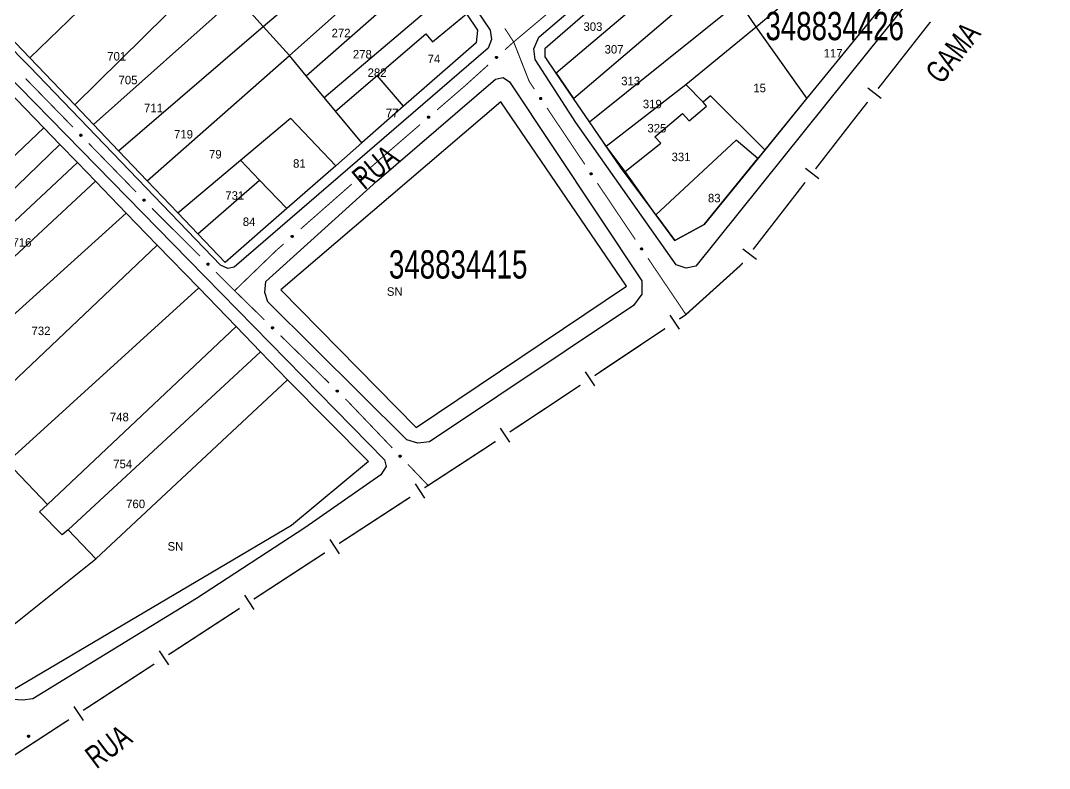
# Model space of a CAD drawing. Extents: x 199577 to 200882, y 4838726 to 4840156.
# Drawn here: x 200590.2 to 200771.9, y 4839003 to 4839135.2 of the extents above; entities that cross this region are included whole.
import ezdxf
from ezdxf.enums import TextEntityAlignment as Align

# ---------------------------------------------------------------- set-up
doc = ezdxf.new("R2010")
doc.units = 0
doc.header["$LTSCALE"] = 1.5
doc.header["$MEASUREMENT"] = 0
for name, color, linetype in [('CD_MALHA_LOTES', 7, 'CONTINUOUS'), ('CD_TXT_QUADRA', 2, 'CONTINUOUS'), ('LM-LIM-SETORES-BAIRROS', 250, 'CONTINUOUS'), ('RU-QUADRA', 210, 'CONTINUOUS'), ('SV-EIXO-RUA-PAV', 20, 'CONTINUOUS'), ('SV-RUA-PAVIM', 7, 'CONTINUOUS'), ('SV-TXT-RUA-PAV', 7, 'CONTINUOUS'), ('Th_NmrPorta', 1, 'CONTINUOUS')]:
    doc.layers.add(name, color=color, linetype=linetype)
doc.styles.add('ARIAL', font='ARIAL.SHX')

msp = doc.modelspace()

# ---------------------------------------------------------------- linework, layer by layer
at = {"layer": 'CD_MALHA_LOTES', "linetype": 'Continuous', "flags": 128}
for points in [[(200591.8, 4839128.59), (200619.12, 4839155.04)], [(200633.03, 4839134.11), (200656.99, 4839154.44)], [(200637.66, 4839128.97), (200660.43, 4839149.25)], [(200640.63, 4839125.4), (200663.12, 4839145.19)], [(200599.74, 4839120.27), (200623.97, 4839144.22)], [(200684.79, 4839125.89), (200682.84, 4839128.74), (200682.84, 4839130.3), (200699.21, 4839144.55)], [(200687.84, 4839121.42), (200713.67, 4839143.44)], [(200643.82, 4839121.55), (200666.16, 4839140.58)], [(200702.27, 4839140.73), (200684.79, 4839125.89)], [(200603.04, 4839116.82), (200628.31, 4839139.35)], [(200690.7, 4839117.24), (200717.09, 4839138.46)], [(200720.1, 4839134.07), (200717.09, 4839138.46)], [(200743.59, 4839139.33), (200729.09, 4839121.46)], [(200633.03, 4839134.11), (200629.78, 4839137.71)], [(200653.16, 4839125.46), (200661.78, 4839132.8), (200662.96, 4839131.41), (200668.95, 4839136.36)], [(200668.95, 4839136.36), (200670.88, 4839133.45), (200670.67, 4839131.25), (200657.84, 4839120.02)], [(200720.1, 4839134.07), (200724.55, 4839137.77)], [(200591.8, 4839128.59), (200586.79, 4839133.84)], [(200607.48, 4839112.16), (200633.03, 4839134.11)], [(200637.66, 4839128.97), (200633.03, 4839134.11)], [(200707.7, 4839123.85), (200720.1, 4839134.07)], [(200729.09, 4839121.46), (200720.1, 4839134.07)], [(200612.55, 4839106.84), (200637.66, 4839128.97)], [(200640.63, 4839125.4), (200637.66, 4839128.97)], [(200599.74, 4839120.27), (200591.8, 4839128.59)], [(200643.82, 4839121.55), (200640.63, 4839125.4)], [(200645.79, 4839119.18), (200653.16, 4839125.46)], [(200657.84, 4839120.02), (200653.16, 4839125.46)], [(200684.79, 4839125.89), (200687.84, 4839121.42)], [(200693.6, 4839112.99), (200707.7, 4839123.85)], [(200710.78, 4839120.77), (200707.7, 4839123.85)], [(200587.74, 4839122.99), (200594.27, 4839116.23)], [(200645.79, 4839119.18), (200643.82, 4839121.55)], [(200690.7, 4839117.24), (200687.84, 4839121.42)], [(200721.64, 4839112.32), (200712.08, 4839121.84), (200710.78, 4839120.77)], [(200729.09, 4839121.46), (200721.64, 4839112.32)], [(200603.04, 4839116.82), (200599.74, 4839120.27)], [(200674.99, 4839120.81), (200636.14, 4839087.6)], [(200657.84, 4839120.02), (200650.46, 4839113.56)], [(200697.21, 4839088.24), (200674.99, 4839120.81)], [(200696.98, 4839108.47), (200703.25, 4839113.47), (200702.19, 4839114.63), (200707.11, 4839118.76), (200708.29, 4839117.46), (200711.37, 4839120.06)], [(200711.37, 4839120.06), (200710.78, 4839120.77)], [(200629.04, 4839110.49), (200637.86, 4839117.89), (200645.83, 4839109.51)], [(200650.46, 4839113.56), (200645.79, 4839119.18)], [(200575.21, 4839098.12), (200594.27, 4839116.23)], [(200594.27, 4839116.23), (200597.12, 4839113.28)], [(200607.48, 4839112.16), (200603.04, 4839116.82)], [(200693.6, 4839112.99), (200690.7, 4839117.24)], [(200578.12, 4839094.94), (200597.12, 4839113.28)], [(200597.12, 4839113.28), (200600.21, 4839110.08)], [(200650.46, 4839113.56), (200645.83, 4839109.51)], [(200696.98, 4839108.47), (200693.6, 4839112.99)], [(200720.44, 4839110.79), (200716.58, 4839114.03), (200702.4, 4839100.82)], [(200612.55, 4839106.84), (200607.48, 4839112.16)], [(200702.4, 4839100.82), (200705.75, 4839096.31), (200710.95, 4839099.1), (200720.44, 4839110.79)], [(200721.64, 4839112.32), (200720.44, 4839110.79)], [(200580.84, 4839091.97), (200600.21, 4839110.08)], [(200600.21, 4839110.08), (200603.42, 4839106.76)], [(200617.96, 4839101.18), (200629.04, 4839110.49)], [(200632.4, 4839106.97), (200629.04, 4839110.49)], [(200645.83, 4839109.51), (200637.21, 4839101.95)], [(200621.47, 4839097.5), (200632.4, 4839106.97)], [(200637.21, 4839101.95), (200632.4, 4839106.97)], [(200702.4, 4839100.82), (200696.98, 4839108.47)], [(200603.42, 4839106.76), (200583.86, 4839088.66)], [(200603.42, 4839106.76), (200608.84, 4839101.15)], [(200617.96, 4839101.18), (200612.55, 4839106.84)], [(200637.21, 4839101.95), (200626.32, 4839092.42), (200621.47, 4839097.5)], [(200581.29, 4839076.32), (200608.84, 4839101.15)], [(200608.84, 4839101.15), (200614.31, 4839095.49)], [(200621.47, 4839097.5), (200617.96, 4839101.18)], [(200614.31, 4839095.49), (200587.36, 4839069.88)], [(200614.31, 4839095.49), (200621.64, 4839087.9)], [(200587.77, 4839057.11), (200621.64, 4839087.9)], [(200621.64, 4839087.9), (200628.24, 4839081.07)], [(200636.14, 4839087.6), (200660.07, 4839063.26), (200697.21, 4839088.24)], [(200594.93, 4839049.65), (200628.24, 4839081.07)], [(200628.24, 4839081.07), (200632.53, 4839076.63)], [(200598.54, 4839045.14), (200632.53, 4839076.63)], [(200632.53, 4839076.63), (200637.34, 4839071.65)], [(200637.34, 4839071.65), (200651.6, 4839057.25), (200638.03, 4839045.95), (200588.79, 4839016.79), (200580.45, 4839021.62)], [(200637.34, 4839071.65), (200603.46, 4839040.01)], [(200594.93, 4839049.65), (200587.77, 4839057.11)], [(200598.54, 4839045.14), (200597.5, 4839044.28), (200593.53, 4839048.33), (200594.93, 4839049.65)], [(200603.46, 4839040.01), (200598.54, 4839045.14)], [(200580.45, 4839021.62), (200603.46, 4839040.01)]]:
    msp.add_lwpolyline(points, dxfattribs=at)
at = {"layer": 'LM-LIM-SETORES-BAIRROS', "const_width": 0.25}
for points in [[(200750.915894, 4839134.943247), (200741.662849, 4839123.137267)], [(200739.81224, 4839120.776071), (200737.344762, 4839117.62781)], [(200737.08, 4839117.29), (200730.604835, 4839108.934522)], [(200737.344762, 4839117.62781), (200737.08, 4839117.29)], [(200728.767179, 4839106.563231), (200719.578898, 4839094.706778)], [(200717.741241, 4839092.335487), (200717.52, 4839092.05)], [(200717.52, 4839092.05), (200708.134146, 4839083.585632)], [(200707.64, 4839083.14), (200706.530136, 4839082.398827)], [(200708.134146, 4839083.585632), (200707.64, 4839083.14)], [(200704.035297, 4839080.73276), (200691.561102, 4839072.402427)], [(200689.066263, 4839070.73636), (200684.908198, 4839067.959582)], [(200684.22, 4839067.5), (200676.571316, 4839062.437239)], [(200684.908198, 4839067.959582), (200684.22, 4839067.5)], [(200672.3, 4839059.61), (200661.514094, 4839052.574323)], [(200672.401939, 4839059.677475), (200672.3, 4839059.61)], [(200674.06969, 4839060.78138), (200672.401939, 4839059.677475)], [(200659.001411, 4839050.935292), (200646.437993, 4839042.740139)], [(200643.92531, 4839041.101109), (200631.361892, 4839032.905956)], [(200628.849208, 4839031.266925), (200616.285791, 4839023.071772)], [(200613.773107, 4839021.432741), (200601.209689, 4839013.237588)], [(200598.697006, 4839011.598557), (200586.133588, 4839003.403404)]]:
    msp.add_lwpolyline(points, dxfattribs=at)
at = {"layer": 'LM-LIM-SETORES-BAIRROS'}
for points in [[(200739.865381, 4839123.275506), (200742.226577, 4839121.424897)], [(200728.806638, 4839109.06292), (200731.177929, 4839107.225263)], [(200717.7807, 4839094.835176), (200720.151991, 4839092.997519)], [(200704.86549, 4839083.090891), (200706.531556, 4839080.596052)], [(200689.896456, 4839073.094491), (200691.562522, 4839070.599652)], [(200674.909512, 4839063.136099), (200676.56537, 4839060.634473)], [(200659.857018, 4839053.284321), (200661.496049, 4839050.771638)], [(200644.780917, 4839043.450138), (200646.419947, 4839040.937454)], [(200629.704815, 4839033.615954), (200631.343846, 4839031.10327)], [(200614.628714, 4839023.78177), (200616.267745, 4839021.269086)], [(200599.552613, 4839013.947586), (200601.191643, 4839011.434903)]]:
    msp.add_lwpolyline(points, dxfattribs=at)
at = {"layer": 'RU-QUADRA', "linetype": 'Continuous', "flags": 128}
for points in [[(200743.59, 4839139.33), (200729.09, 4839121.46), (200723.33, 4839114.36), (200721.57, 4839112.18), (200710.95, 4839099.1), (200705.75, 4839096.31), (200701.62, 4839101.87), (200696.14, 4839109.26), (200694.1, 4839112.25), (200690.7, 4839117.24), (200687.84, 4839121.42), (200684.79, 4839125.89), (200682.84, 4839128.74), (200682.84, 4839130.3), (200699.21, 4839144.55)], [(200668.95, 4839136.36), (200670.88, 4839133.45), (200670.67, 4839131.25), (200657.84, 4839120.02), (200650.46, 4839113.56), (200645.83, 4839109.51), (200637.21, 4839101.95), (200626.32, 4839092.42), (200621.47, 4839097.5), (200617.96, 4839101.18), (200612.55, 4839106.84), (200607.48, 4839112.16), (200603.04, 4839116.82), (200599.74, 4839120.27), (200591.8, 4839128.59), (200586.79, 4839133.84)], [(200587.74, 4839122.99), (200594.27, 4839116.23), (200597.12, 4839113.28), (200600.21, 4839110.08), (200603.42, 4839106.76), (200608.84, 4839101.15), (200614.31, 4839095.49), (200621.64, 4839087.9), (200628.24, 4839081.07), (200632.53, 4839076.63), (200637.34, 4839071.65), (200651.6, 4839057.25), (200638.03, 4839045.95), (200588.79, 4839016.79)]]:
    msp.add_lwpolyline(points, dxfattribs=at)
msp.add_lwpolyline([(200674.99, 4839120.81), (200636.14, 4839087.6), (200660.07, 4839063.26), (200697.21, 4839088.24)], close=True, dxfattribs=at)
at = {"layer": 'SV-EIXO-RUA-PAV', "const_width": 0.18}
for points in [[(200677.28, 4839131.39), (200683.341908, 4839136.489849)], [(200677.28, 4839131.39), (200675.707945, 4839133.777064)], [(200675.735825, 4839129.999185), (200677.221907, 4839131.337676)], [(200677.221907, 4839131.337676), (200677.28, 4839131.39)], [(200677.331836, 4839131.258037), (200677.28, 4839131.39)], [(200680.01, 4839124.44), (200677.331836, 4839131.258037)], [(200668.52, 4839123.5), (200672.76366, 4839127.322201)], [(200591.046194, 4839124.924154), (200599.416487, 4839116.325422)], [(200663.760343, 4839119.389696), (200668.301427, 4839123.311247)], [(200668.301427, 4839123.311247), (200668.52, 4839123.5)], [(200680.385494, 4839123.879293), (200680.01, 4839124.44)], [(200680.941926, 4839123.0484), (200680.385494, 4839123.879293)], [(200689.844836, 4839109.754108), (200683.167653, 4839119.724827)], [(200654.52, 4839111.41), (200660.732954, 4839116.77533)], [(200602.206584, 4839113.459177), (200610.576876, 4839104.860444)], [(200651.673332, 4839108.906358), (200653.926032, 4839110.887606)], [(200653.926032, 4839110.887606), (200654.52, 4839111.41)], [(200639.658933, 4839098.339703), (200648.669732, 4839106.264694)], [(200694.83, 4839102.31), (200692.070564, 4839106.430535)], [(200613.366974, 4839101.9942), (200613.41, 4839101.95)], [(200613.41, 4839101.95), (200621.860365, 4839093.517046)], [(200694.852831, 4839102.276141), (200694.83, 4839102.31)], [(200698.766329, 4839096.472303), (200694.852831, 4839102.276141)], [(200627.97, 4839087.42), (200635.161831, 4839094.368206)], [(200635.161831, 4839094.368206), (200635.35, 4839094.55)], [(200635.35, 4839094.55), (200636.655333, 4839095.698039)], [(200707.5, 4839083.52), (200701.002613, 4839093.155825)], [(200624.691708, 4839090.691537), (200627.523051, 4839087.866028)], [(200627.523051, 4839087.866028), (200627.97, 4839087.42)], [(200627.97, 4839087.42), (200633.241441, 4839082.271436)], [(200707.720913, 4839083.212969), (200707.5, 4839083.52)], [(200636.103024, 4839079.476557), (200636.55, 4839079.04)], [(200636.55, 4839079.04), (200644.682393, 4839071.086419)], [(200647.542085, 4839068.289606), (200647.92, 4839067.92)], [(200647.92, 4839067.92), (200655.839945, 4839059.621369)], [(200658.601578, 4839056.72769), (200662.053621, 4839053.110591)], [(200662.053621, 4839053.110591), (200662.162045, 4839052.996983)]]:
    msp.add_lwpolyline(points, dxfattribs=at)
at = {"layer": 'SV-EIXO-RUA-PAV'}
for points in [[(200674.069311, 4839128.64633), (200674.071171, 4839128.695203), (200674.082763, 4839128.736826), (200674.102424, 4839128.76876), (200674.127155, 4839128.792448), (200674.155187, 4839128.813833), (200674.188205, 4839128.829158), (200674.228619, 4839128.83805), (200674.277658, 4839128.836528), (200674.319517, 4839128.821851), (200674.351855, 4839128.80425), (200674.378041, 4839128.779884), (200674.398359, 4839128.752305), (200674.413144, 4839128.717481), (200674.421755, 4839128.676438), (200674.419031, 4839128.627164), (200674.407387, 4839128.586435), (200674.387559, 4839128.556047), (200674.362896, 4839128.529876), (200674.334017, 4839128.508387), (200674.301519, 4839128.493531), (200674.260179, 4839128.484935), (200674.211581, 4839128.488268), (200674.170826, 4839128.499418), (200674.140168, 4839128.518814), (200674.114949, 4839128.543675), (200674.093159, 4839128.571529), (200674.076372, 4839128.604078), (200674.069311, 4839128.64633)], [(200682.043273, 4839121.205978), (200681.995165, 4839121.214789), (200681.95562, 4839121.232199), (200681.926817, 4839121.256213), (200681.906898, 4839121.28407), (200681.889729, 4839121.314865), (200681.87927, 4839121.349731), (200681.876233, 4839121.391), (200681.884733, 4839121.439321), (200681.905231, 4839121.478659), (200681.927263, 4839121.508156), (200681.955115, 4839121.530599), (200681.98531, 4839121.546776), (200682.021886, 4839121.556443), (200682.063738, 4839121.559113), (200682.11212, 4839121.54939), (200682.150772, 4839121.532055), (200682.178021, 4839121.508096), (200682.200407, 4839121.479953), (200682.217557, 4839121.448304), (200682.227627, 4839121.41402), (200682.230239, 4839121.371876), (200682.22001, 4839121.32425), (200682.203161, 4839121.285503), (200682.179591, 4839121.257924), (200682.151387, 4839121.236509), (200682.12071, 4839121.218914), (200682.086099, 4839121.20694), (200682.043273, 4839121.205978)], [(200662.065957, 4839118.071919), (200662.068836, 4839118.120742), (200662.081295, 4839118.162115), (200662.101617, 4839118.193631), (200662.126838, 4839118.216798), (200662.155309, 4839118.237593), (200662.18864, 4839118.252226), (200662.229231, 4839118.260272), (200662.278228, 4839118.257727), (200662.319771, 4839118.242179), (200662.351735, 4839118.223908), (200662.377407, 4839118.199), (200662.397145, 4839118.171003), (200662.4112, 4839118.135879), (200662.418952, 4839118.094664), (200662.415201, 4839118.045458), (200662.402709, 4839118.004981), (200662.382251, 4839117.975013), (200662.357047, 4839117.949363), (200662.327726, 4839117.928482), (200662.294925, 4839117.914307), (200662.253414, 4839117.906576), (200662.204896, 4839117.910922), (200662.164383, 4839117.92292), (200662.134136, 4839117.942952), (200662.109442, 4839117.968334), (200662.088238, 4839117.996637), (200662.072134, 4839118.029529), (200662.065957, 4839118.071919)], [(200600.790194, 4839115.072039), (200600.839103, 4839115.072074), (200600.881144, 4839115.062102), (200600.913815, 4839115.043693), (200600.938444, 4839115.019898), (200600.960898, 4839114.992716), (200600.977491, 4839114.960316), (200600.987941, 4839114.920277), (200600.98832, 4839114.871216), (200600.975275, 4839114.82882), (200600.958941, 4839114.795824), (200600.935607, 4839114.768714), (200600.908835, 4839114.747343), (200600.874611, 4839114.73122), (200600.833931, 4839114.721026), (200600.784589, 4839114.721839), (200600.743439, 4839114.731897), (200600.712306, 4839114.750533), (200600.6852, 4839114.774164), (200600.662608, 4839114.802189), (200600.646504, 4839114.834087), (200600.636314, 4839114.875063), (200600.637761, 4839114.923754), (200600.647325, 4839114.96491), (200600.665519, 4839114.996297), (200600.689384, 4839115.022459), (200600.716373, 4839115.045312), (200600.748248, 4839115.063347), (200600.790194, 4839115.072039)], [(200649.990944, 4839107.573297), (200649.993381, 4839107.622145), (200650.005465, 4839107.663628), (200650.025501, 4839107.695327), (200650.050511, 4839107.718721), (200650.078793, 4839107.739773), (200650.11199, 4839107.754707), (200650.152507, 4839107.763121), (200650.201525, 4839107.761019), (200650.243207, 4839107.745848), (200650.275335, 4839107.727867), (200650.301231, 4839107.703193), (200650.321222, 4839107.675375), (200650.335594, 4839107.640379), (200650.343719, 4839107.599237), (200650.340413, 4839107.549998), (200650.328288, 4839107.50941), (200650.308102, 4839107.479259), (200650.283132, 4839107.453382), (200650.254001, 4839107.432235), (200650.221329, 4839107.417764), (200650.17989, 4839107.409658), (200650.131335, 4839107.413564), (200650.090715, 4839107.425196), (200650.060288, 4839107.444952), (200650.035366, 4839107.47011), (200650.013906, 4839107.49822), (200649.997505, 4839107.530965), (200649.990944, 4839107.573297)], [(200690.946183, 4839107.911686), (200690.898075, 4839107.920497), (200690.85853, 4839107.937907), (200690.829727, 4839107.961921), (200690.809808, 4839107.989778), (200690.79264, 4839108.020573), (200690.78218, 4839108.055439), (200690.779143, 4839108.096708), (200690.787643, 4839108.145029), (200690.808141, 4839108.184367), (200690.830173, 4839108.213865), (200690.858025, 4839108.236308), (200690.88822, 4839108.252485), (200690.924796, 4839108.262152), (200690.966648, 4839108.264821), (200691.01503, 4839108.255098), (200691.053682, 4839108.237764), (200691.080932, 4839108.213805), (200691.103317, 4839108.185661), (200691.120468, 4839108.154012), (200691.130537, 4839108.119728), (200691.133149, 4839108.077584), (200691.12292, 4839108.029959), (200691.106071, 4839107.991211), (200691.082501, 4839107.963632), (200691.054297, 4839107.942217), (200691.02362, 4839107.924622), (200690.98901, 4839107.912649), (200690.946183, 4839107.911686)], [(200611.950584, 4839103.607062), (200611.999492, 4839103.607097), (200612.041534, 4839103.597125), (200612.074205, 4839103.578716), (200612.098833, 4839103.554921), (200612.121288, 4839103.527739), (200612.13788, 4839103.495339), (200612.148331, 4839103.4553), (200612.14871, 4839103.406239), (200612.135665, 4839103.363842), (200612.11933, 4839103.330847), (200612.095996, 4839103.303737), (200612.069225, 4839103.282366), (200612.035, 4839103.266243), (200611.994321, 4839103.256049), (200611.944978, 4839103.256862), (200611.903829, 4839103.26692), (200611.872696, 4839103.285556), (200611.84559, 4839103.309187), (200611.822998, 4839103.337212), (200611.806894, 4839103.36911), (200611.796704, 4839103.410086), (200611.798151, 4839103.458777), (200611.807715, 4839103.499933), (200611.825908, 4839103.531319), (200611.849774, 4839103.557482), (200611.876763, 4839103.580335), (200611.908638, 4839103.59837), (200611.950584, 4839103.607062)], [(200637.976544, 4839097.006642), (200637.978982, 4839097.055489), (200637.991065, 4839097.096973), (200638.011102, 4839097.128672), (200638.036112, 4839097.152066), (200638.064394, 4839097.173118), (200638.097591, 4839097.188052), (200638.138107, 4839097.196465), (200638.187125, 4839097.194364), (200638.228807, 4839097.179193), (200638.260936, 4839097.161212), (200638.286832, 4839097.136537), (200638.306822, 4839097.10872), (200638.321194, 4839097.073724), (200638.329319, 4839097.032582), (200638.326014, 4839096.983343), (200638.313888, 4839096.942755), (200638.293703, 4839096.912603), (200638.268732, 4839096.886726), (200638.239601, 4839096.86558), (200638.20693, 4839096.851109), (200638.165491, 4839096.843002), (200638.116936, 4839096.846909), (200638.076316, 4839096.85854), (200638.045889, 4839096.878297), (200638.020966, 4839096.903455), (200637.999506, 4839096.931564), (200637.983105, 4839096.96431), (200637.976544, 4839097.006642)], [(200699.873529, 4839094.633393), (200699.825393, 4839094.642051), (200699.785793, 4839094.659335), (200699.756914, 4839094.683258), (200699.736906, 4839094.711051), (200699.71964, 4839094.741791), (200699.70907, 4839094.776624), (200699.705901, 4839094.817883), (200699.714248, 4839094.866231), (200699.73462, 4839094.905634), (200699.756558, 4839094.935201), (200699.784339, 4839094.957733), (200699.814482, 4839094.974006), (200699.851027, 4839094.983789), (200699.892871, 4839094.986591), (200699.941283, 4839094.977022), (200699.97999, 4839094.959811), (200700.007316, 4839094.935938), (200700.029791, 4839094.907866), (200700.047042, 4839094.876272), (200700.057221, 4839094.84202), (200700.059966, 4839094.799885), (200700.049888, 4839094.752227), (200700.033163, 4839094.713426), (200700.009681, 4839094.685772), (200699.981545, 4839094.664268), (200699.950924, 4839094.646575), (200699.916352, 4839094.634492), (200699.873529, 4839094.633393)], [(200623.252093, 4839092.283703), (200623.300996, 4839092.284447), (200623.343177, 4839092.275085), (200623.376112, 4839092.257152), (200623.401082, 4839092.233716), (200623.423928, 4839092.206862), (200623.440989, 4839092.174706), (200623.452018, 4839092.134823), (200623.453108, 4839092.085772), (200623.440679, 4839092.043191), (200623.424825, 4839092.009962), (200623.401886, 4839091.982517), (200623.375427, 4839091.96076), (200623.34144, 4839091.944143), (200623.300912, 4839091.933361), (200623.251563, 4839091.933458), (200623.210272, 4839091.942919), (200623.178872, 4839091.961102), (200623.151427, 4839091.984337), (200623.128431, 4839092.012032), (200623.111867, 4839092.043694), (200623.101083, 4839092.084518), (200623.101825, 4839092.133224), (200623.110791, 4839092.174514), (200623.128528, 4839092.206162), (200623.152012, 4839092.232667), (200623.178667, 4839092.255909), (200623.210277, 4839092.274404), (200623.252093, 4839092.283703)], [(200634.64636, 4839081.05314), (200634.695252, 4839081.05441), (200634.737531, 4839081.045503), (200634.770657, 4839081.027925), (200634.795878, 4839081.004759), (200634.819012, 4839080.978153), (200634.836417, 4839080.946182), (200634.847875, 4839080.90642), (200634.849493, 4839080.857383), (200634.837523, 4839080.814671), (200634.822027, 4839080.781274), (200634.799385, 4839080.753583), (200634.773162, 4839080.731543), (200634.739355, 4839080.714561), (200634.698946, 4839080.703343), (200634.649599, 4839080.70291), (200634.608209, 4839080.711926), (200634.576615, 4839080.72977), (200634.548921, 4839080.752708), (200634.525628, 4839080.780154), (200634.508724, 4839080.811636), (200634.497502, 4839080.852341), (200634.49772, 4839080.901053), (200634.506241, 4839080.942437), (200634.523636, 4839080.974273), (200634.546834, 4839081.00103), (200634.573237, 4839081.024557), (200634.604646, 4839081.043391), (200634.64636, 4839081.05314)], [(200646.086487, 4839069.867173), (200646.13538, 4839069.86841), (200646.177654, 4839069.859475), (200646.210767, 4839069.841874), (200646.235973, 4839069.818691), (200646.259089, 4839069.792069), (200646.276473, 4839069.760087), (200646.287904, 4839069.720317), (200646.289488, 4839069.671279), (200646.277489, 4839069.628576), (200646.26197, 4839069.595188), (200646.23931, 4839069.567513), (200646.213072, 4839069.545491), (200646.179253, 4839069.528532), (200646.138837, 4839069.517341), (200646.089489, 4839069.516941), (200646.048105, 4839069.525985), (200646.016523, 4839069.54385), (200645.988845, 4839069.566808), (200645.965571, 4839069.594269), (200645.948688, 4839069.625762), (200645.937494, 4839069.666476), (200645.937744, 4839069.715187), (200645.946294, 4839069.756565), (200645.963711, 4839069.78839), (200645.986926, 4839069.815131), (200646.013345, 4839069.83864), (200646.044767, 4839069.857453), (200646.086487, 4839069.867173)], [(200657.201198, 4839058.354472), (200657.250104, 4839058.354023), (200657.292045, 4839058.343637), (200657.324532, 4839058.324906), (200657.348925, 4839058.300868), (200657.371109, 4839058.273465), (200657.387381, 4839058.240903), (200657.397435, 4839058.200763), (200657.397329, 4839058.1517), (200657.383865, 4839058.109435), (200657.367206, 4839058.076602), (200657.343605, 4839058.049724), (200657.316624, 4839058.028619), (200657.282241, 4839058.012835), (200657.241463, 4839058.003044), (200657.192131, 4839058.004344), (200657.151084, 4839058.014808), (200657.120136, 4839058.033751), (200657.093265, 4839058.057649), (200657.070951, 4839058.085896), (200657.055163, 4839058.117951), (200657.045378, 4839058.159026), (200657.047307, 4839058.2077), (200657.057277, 4839058.24876), (200657.07578, 4839058.279965), (200657.099903, 4839058.30589), (200657.127116, 4839058.328475), (200657.159168, 4839058.346195), (200657.201198, 4839058.354472)], [(200591.51752, 4839008.860719), (200591.565799, 4839008.868542), (200591.608892, 4839008.865393), (200591.644078, 4839008.852422), (200591.672182, 4839008.832852), (200591.698678, 4839008.809593), (200591.720219, 4839008.780249), (200591.736912, 4839008.742385), (200591.7451, 4839008.69401), (200591.738973, 4839008.650078), (200591.728102, 4839008.614902), (200591.709383, 4839008.584422), (200591.686357, 4839008.55906), (200591.655136, 4839008.537693), (200591.616599, 4839008.52115), (200591.567757, 4839008.514095), (200591.525531, 4839008.517472), (200591.491827, 4839008.530911), (200591.461304, 4839008.549924), (200591.434538, 4839008.573994), (200591.413559, 4839008.60292), (200591.396973, 4839008.641751), (200591.390648, 4839008.69005), (200591.393535, 4839008.732204), (200591.406498, 4839008.766087), (200591.425893, 4839008.795717), (200591.448898, 4839008.822576), (200591.477494, 4839008.845457), (200591.51752, 4839008.860719)]]:
    msp.add_lwpolyline(points, close=True, dxfattribs=at)
for points in [[(200674.069311, 4839128.64633), (200674.228619, 4839128.83805)], [(200674.071171, 4839128.695203), (200674.188205, 4839128.829158)], [(200674.071406, 4839128.67291), (200674.203198, 4839128.828341)], [(200674.07467, 4839128.62443), (200674.251779, 4839128.833532)], [(200674.076372, 4839128.604078), (200674.277658, 4839128.836528)], [(200674.077677, 4839128.718959), (200674.165778, 4839128.814838)], [(200674.082763, 4839128.736826), (200674.155187, 4839128.813833)], [(200674.088375, 4839128.590864), (200674.294887, 4839128.826449)], [(200674.093159, 4839128.571529), (200674.319517, 4839128.821851)], [(200674.106135, 4839128.560951), (200674.330797, 4839128.811046)], [(200674.114949, 4839128.543675), (200674.351855, 4839128.80425)], [(200674.129778, 4839128.532662), (200674.365391, 4839128.788949)], [(200674.140168, 4839128.518814), (200674.378041, 4839128.779884)], [(200674.15859, 4839128.510867), (200674.386293, 4839128.763702)], [(200674.170826, 4839128.499418), (200674.398359, 4839128.752305)], [(200674.193486, 4839128.494551), (200674.402939, 4839128.730948)], [(200674.211581, 4839128.488268), (200674.413144, 4839128.717481)], [(200674.237709, 4839128.490308), (200674.41553, 4839128.694542)], [(200674.260179, 4839128.484935), (200674.421755, 4839128.676438)], [(200674.283348, 4839128.494686), (200674.414939, 4839128.646264)], [(200674.301519, 4839128.493531), (200674.419031, 4839128.627164)], [(200674.320567, 4839128.504336), (200674.408769, 4839128.602142)], [(200674.334017, 4839128.508387), (200674.407387, 4839128.586435)], [(200682.065713, 4839121.208158), (200681.884007, 4839121.413279)], [(200682.086099, 4839121.20694), (200681.884733, 4839121.439321)], [(200682.10089, 4839121.216936), (200681.897166, 4839121.454936)], [(200682.12071, 4839121.218914), (200681.905231, 4839121.478659)], [(200682.133031, 4839121.230249), (200681.917533, 4839121.488282)], [(200682.151387, 4839121.236509), (200681.927263, 4839121.508156)], [(200682.164402, 4839121.249615), (200681.944338, 4839121.519371)], [(200682.179591, 4839121.257924), (200681.955115, 4839121.530599)], [(200682.190084, 4839121.275025), (200681.972308, 4839121.536459)], [(200682.203161, 4839121.285503), (200681.98531, 4839121.546776)], [(200682.21121, 4839121.307237), (200682.007101, 4839121.548264)], [(200682.22001, 4839121.32425), (200682.021886, 4839121.556443)], [(200682.221717, 4839121.350402), (200682.044931, 4839121.555533)], [(200682.230239, 4839121.371876), (200682.063738, 4839121.559113)], [(200682.223892, 4839121.396199), (200682.092632, 4839121.548064)], [(200682.227627, 4839121.41402), (200682.11212, 4839121.54939)], [(200682.219649, 4839121.434414), (200682.135422, 4839121.535664)], [(200682.217557, 4839121.448304), (200682.150772, 4839121.532055)], [(200682.043273, 4839121.205978), (200681.876233, 4839121.391)], [(200681.995165, 4839121.214789), (200681.87927, 4839121.349731)], [(200682.017263, 4839121.211842), (200681.882217, 4839121.364455)], [(200681.95562, 4839121.232199), (200681.889729, 4839121.314865)], [(200681.972579, 4839121.224616), (200681.890245, 4839121.325491)], [(200662.065957, 4839118.071919), (200662.229231, 4839118.260272)], [(200662.068606, 4839118.098449), (200662.203614, 4839118.251097)], [(200662.068836, 4839118.120742), (200662.18864, 4839118.252226)], [(200662.070857, 4839118.049912), (200662.252292, 4839118.255273)], [(200662.072134, 4839118.029529), (200662.278228, 4839118.257727)], [(200662.075836, 4839118.144357), (200662.16592, 4839118.238377)], [(200662.081295, 4839118.162115), (200662.155309, 4839118.237593)], [(200662.083858, 4839118.016067), (200662.295242, 4839118.247291)], [(200662.088238, 4839117.996637), (200662.319771, 4839118.242179)], [(200662.100991, 4839117.98579), (200662.330823, 4839118.231142)], [(200662.109442, 4839117.968334), (200662.351735, 4839118.223908)], [(200662.124038, 4839117.957014), (200662.364948, 4839118.208327)], [(200662.134136, 4839117.942952), (200662.377407, 4839118.199)], [(200662.152389, 4839117.934622), (200662.38532, 4839118.18265)], [(200662.164383, 4839117.92292), (200662.397145, 4839118.171003)], [(200662.186937, 4839117.917581), (200662.401278, 4839118.149556)], [(200662.204896, 4839117.910922), (200662.4112, 4839118.135879)], [(200662.231061, 4839117.912416), (200662.413106, 4839118.112894)], [(200662.253414, 4839117.906576), (200662.418952, 4839118.094664)], [(200662.276782, 4839117.915841), (200662.411508, 4839118.064639)], [(200662.294925, 4839117.914307), (200662.415201, 4839118.045458)], [(200662.314194, 4839117.924712), (200662.404419, 4839118.020656)], [(200662.327726, 4839117.928482), (200662.402709, 4839118.004981)], [(200600.636314, 4839114.875063), (200600.833931, 4839114.721026)], [(200600.637761, 4839114.923754), (200600.874611, 4839114.73122)], [(200600.640812, 4839114.897724), (200600.851781, 4839114.727948)], [(200600.643339, 4839114.942078), (200600.887672, 4839114.741939)], [(200600.646504, 4839114.834087), (200600.784589, 4839114.721839)], [(200600.646955, 4839114.852289), (200600.803516, 4839114.726668)], [(200600.647325, 4839114.96491), (200600.908835, 4839114.747343)], [(200600.658039, 4839114.815471), (200600.759188, 4839114.731124)], [(200600.658291, 4839114.97758), (200600.919757, 4839114.759841)], [(200600.662608, 4839114.802189), (200600.743439, 4839114.731897)], [(200600.665519, 4839114.996297), (200600.935607, 4839114.768714)], [(200600.678954, 4839115.007215), (200600.944175, 4839114.781706)], [(200600.689384, 4839115.022459), (200600.958941, 4839114.795824)], [(200600.706306, 4839115.031936), (200600.964916, 4839114.81713)], [(200600.716373, 4839115.045312), (200600.975275, 4839114.82882)], [(200600.735509, 4839115.050841), (200600.978916, 4839114.85361)], [(200600.748248, 4839115.063347), (200600.98832, 4839114.871216)], [(200600.768519, 4839115.065836), (200600.984324, 4839114.89696)], [(200600.790194, 4839115.072039), (200600.987941, 4839114.920277)], [(200600.816836, 4839115.070976), (200600.977255, 4839114.945302)], [(200600.839103, 4839115.072074), (200600.977491, 4839114.960316)], [(200600.863093, 4839115.066493), (200600.962313, 4839114.982172)], [(200600.881144, 4839115.062102), (200600.960898, 4839114.992716)], [(200649.990944, 4839107.573297), (200650.152507, 4839107.763121)], [(200649.993353, 4839107.599851), (200650.126973, 4839107.753713)], [(200649.993381, 4839107.622145), (200650.11199, 4839107.754707)], [(200649.996043, 4839107.551336), (200650.175611, 4839107.75833)], [(200649.997505, 4839107.530965), (200650.201525, 4839107.761019)], [(200650.000167, 4839107.645822), (200650.089396, 4839107.740653)], [(200650.005465, 4839107.663628), (200650.078793, 4839107.739773)], [(200650.00935, 4839107.51761), (200650.218633, 4839107.750737)], [(200650.013906, 4839107.49822), (200650.243207, 4839107.745848)], [(200650.026756, 4839107.487489), (200650.254358, 4839107.734911)], [(200650.035366, 4839107.47011), (200650.275335, 4839107.727867)], [(200650.050063, 4839107.458923), (200650.288688, 4839107.712406)], [(200650.060288, 4839107.444952), (200650.301231, 4839107.703193)], [(200650.078616, 4839107.436788), (200650.309292, 4839107.686914)], [(200650.090715, 4839107.425196), (200650.321222, 4839107.675375)], [(200650.113317, 4839107.420061), (200650.325549, 4839107.653966)], [(200650.131335, 4839107.413564), (200650.335594, 4839107.640379)], [(200650.157486, 4839107.415295), (200650.337708, 4839107.617413)], [(200650.17989, 4839107.409658), (200650.343719, 4839107.599237)], [(200650.203174, 4839107.419134), (200650.336547, 4839107.569146)], [(200650.221329, 4839107.417764), (200650.340413, 4839107.549998)], [(200650.240504, 4839107.428343), (200650.329856, 4839107.5251)], [(200650.254001, 4839107.432235), (200650.328288, 4839107.50941)], [(200690.946183, 4839107.911686), (200690.779143, 4839108.096708)], [(200690.898075, 4839107.920497), (200690.78218, 4839108.055439)], [(200690.920173, 4839107.91755), (200690.785127, 4839108.070163)], [(200690.968623, 4839107.913867), (200690.786917, 4839108.118987)], [(200690.98901, 4839107.912649), (200690.787643, 4839108.145029)], [(200690.85853, 4839107.937907), (200690.79264, 4839108.020573)], [(200690.875489, 4839107.930324), (200690.793155, 4839108.031199)], [(200691.0038, 4839107.922644), (200690.800076, 4839108.160644)], [(200691.02362, 4839107.924622), (200690.808141, 4839108.184367)], [(200691.035941, 4839107.935957), (200690.820443, 4839108.19399)], [(200691.054297, 4839107.942217), (200690.830173, 4839108.213865)], [(200691.067312, 4839107.955323), (200690.847249, 4839108.225079)], [(200691.082501, 4839107.963632), (200690.858025, 4839108.236308)], [(200691.092994, 4839107.980733), (200690.875218, 4839108.242168)], [(200691.106071, 4839107.991211), (200690.88822, 4839108.252485)], [(200691.11412, 4839108.012945), (200690.910011, 4839108.253972)], [(200691.12292, 4839108.029959), (200690.924796, 4839108.262152)], [(200691.124627, 4839108.056111), (200690.947841, 4839108.261242)], [(200691.133149, 4839108.077584), (200690.966648, 4839108.264821)], [(200691.126802, 4839108.101908), (200690.995542, 4839108.253772)], [(200691.130537, 4839108.119728), (200691.01503, 4839108.255098)], [(200691.12256, 4839108.140123), (200691.038333, 4839108.241372)], [(200691.120468, 4839108.154012), (200691.053682, 4839108.237764)], [(200611.796704, 4839103.410086), (200611.994321, 4839103.256049)], [(200611.798151, 4839103.458777), (200612.035, 4839103.266243)], [(200611.801202, 4839103.432747), (200612.01217, 4839103.262971)], [(200611.803729, 4839103.477101), (200612.048062, 4839103.276962)], [(200611.806894, 4839103.36911), (200611.944978, 4839103.256862)], [(200611.807345, 4839103.387312), (200611.963906, 4839103.26169)], [(200611.807715, 4839103.499933), (200612.069225, 4839103.282366)], [(200611.818429, 4839103.350494), (200611.919578, 4839103.266147)], [(200611.818681, 4839103.512603), (200612.080146, 4839103.294864)], [(200611.822998, 4839103.337212), (200611.903829, 4839103.26692)], [(200611.825908, 4839103.531319), (200612.095996, 4839103.303737)], [(200611.839344, 4839103.542238), (200612.104564, 4839103.316729)], [(200611.849774, 4839103.557482), (200612.11933, 4839103.330847)], [(200611.866695, 4839103.566958), (200612.125305, 4839103.352153)], [(200611.876763, 4839103.580335), (200612.135665, 4839103.363842)], [(200611.895899, 4839103.585864), (200612.139306, 4839103.388633)], [(200611.908638, 4839103.59837), (200612.14871, 4839103.406239)], [(200611.928909, 4839103.600859), (200612.144714, 4839103.431982)], [(200611.950584, 4839103.607062), (200612.148331, 4839103.4553)], [(200611.977225, 4839103.605998), (200612.137645, 4839103.480325)], [(200611.999492, 4839103.607097), (200612.13788, 4839103.495339)], [(200612.023483, 4839103.601516), (200612.122702, 4839103.517194)], [(200612.041534, 4839103.597125), (200612.121288, 4839103.527739)], [(200637.976544, 4839097.006642), (200638.138107, 4839097.196465)], [(200637.978953, 4839097.033195), (200638.112574, 4839097.187058)], [(200637.978982, 4839097.055489), (200638.097591, 4839097.188052)], [(200637.981644, 4839096.984681), (200638.161212, 4839097.191675)], [(200637.983105, 4839096.96431), (200638.187125, 4839097.194364)], [(200637.985768, 4839097.079167), (200638.074996, 4839097.173998)], [(200637.991065, 4839097.096973), (200638.064394, 4839097.173118)], [(200637.994951, 4839096.950955), (200638.204233, 4839097.184082)], [(200637.999506, 4839096.931564), (200638.228807, 4839097.179193)], [(200638.012357, 4839096.920834), (200638.239958, 4839097.168256)], [(200638.020966, 4839096.903455), (200638.260936, 4839097.161212)], [(200638.035663, 4839096.892268), (200638.274289, 4839097.145751)], [(200638.045889, 4839096.878297), (200638.286832, 4839097.136537)], [(200638.064216, 4839096.870133), (200638.294892, 4839097.120259)], [(200638.076316, 4839096.85854), (200638.306822, 4839097.10872)], [(200638.098917, 4839096.853406), (200638.311149, 4839097.087311)], [(200638.116936, 4839096.846909), (200638.321194, 4839097.073724)], [(200638.143086, 4839096.84864), (200638.323309, 4839097.050758)], [(200638.165491, 4839096.843002), (200638.329319, 4839097.032582)], [(200638.188774, 4839096.852479), (200638.322148, 4839097.00249)], [(200638.20693, 4839096.851109), (200638.326014, 4839096.983343)], [(200638.226104, 4839096.861688), (200638.315456, 4839096.958445)], [(200638.239601, 4839096.86558), (200638.313888, 4839096.942755)], [(200699.873529, 4839094.633393), (200699.705901, 4839094.817883)], [(200699.825393, 4839094.642051), (200699.70907, 4839094.776624)], [(200699.8475, 4839094.639174), (200699.711969, 4839094.791357)], [(200699.895961, 4839094.635645), (200699.713605, 4839094.840187)], [(200699.916352, 4839094.634492), (200699.714248, 4839094.866231)], [(200699.785793, 4839094.659335), (200699.71964, 4839094.741791)], [(200699.802776, 4839094.651806), (200699.720122, 4839094.752419)], [(200699.931111, 4839094.644534), (200699.726631, 4839094.881885)], [(200699.950924, 4839094.646575), (200699.73462, 4839094.905634)], [(200699.963209, 4839094.657949), (200699.746892, 4839094.915296)], [(200699.981545, 4839094.664268), (200699.756558, 4839094.935201)], [(200699.994518, 4839094.677415), (200699.773598, 4839094.94647)], [(200700.009681, 4839094.685772), (200699.784339, 4839094.957733)], [(200700.020119, 4839094.702906), (200699.801514, 4839094.963647)], [(200700.033163, 4839094.713426), (200699.814482, 4839094.974006)], [(200700.041143, 4839094.735186), (200699.836269, 4839094.975562)], [(200700.049888, 4839094.752227), (200699.851027, 4839094.983789)], [(200700.051512, 4839094.778384), (200699.874075, 4839094.982952)], [(200700.059966, 4839094.799885), (200699.892871, 4839094.986591)], [(200700.053542, 4839094.824188), (200699.921799, 4839094.975634)], [(200700.057221, 4839094.84202), (200699.941283, 4839094.977022)], [(200700.049178, 4839094.862389), (200699.964629, 4839094.96337)], [(200700.047042, 4839094.876272), (200699.97999, 4839094.959811)], [(200623.101083, 4839092.084518), (200623.300912, 4839091.933361)], [(200623.101825, 4839092.133224), (200623.34144, 4839091.944143)], [(200623.105253, 4839092.107242), (200623.31866, 4839091.94054)], [(200623.107137, 4839092.151627), (200623.354345, 4839091.95505)], [(200623.110791, 4839092.174514), (200623.375427, 4839091.96076)], [(200623.111867, 4839092.043694), (200623.251563, 4839091.933458)], [(200623.112054, 4839092.0619), (200623.270418, 4839091.938561)], [(200623.121573, 4839092.187342), (200623.386166, 4839091.973415)], [(200623.12367, 4839092.025247), (200623.226031, 4839091.942374)], [(200623.128431, 4839092.012032), (200623.210272, 4839091.942919)], [(200623.128528, 4839092.206162), (200623.401886, 4839091.982517)], [(200623.141804, 4839092.217274), (200623.410265, 4839091.995632)], [(200623.152012, 4839092.232667), (200623.424825, 4839092.009962)], [(200623.168794, 4839092.242388), (200623.43049, 4839092.031353)], [(200623.178667, 4839092.255909), (200623.440679, 4839092.043191)], [(200623.19772, 4839092.261715), (200623.44396, 4839092.068031)], [(200623.210277, 4839092.274404), (200623.453108, 4839092.085772)], [(200623.23051, 4839092.277187), (200623.44874, 4839092.111455)], [(200623.252093, 4839092.283703), (200623.452018, 4839092.134823)], [(200623.278747, 4839092.283026), (200623.440971, 4839092.15969)], [(200623.300996, 4839092.284447), (200623.440989, 4839092.174706)], [(200623.325064, 4839092.279214), (200623.425496, 4839092.196339)], [(200623.343177, 4839092.275085), (200623.423928, 4839092.206862)], [(200634.497502, 4839080.852341), (200634.698946, 4839080.703343)], [(200634.49772, 4839080.901053), (200634.739355, 4839080.714561)], [(200634.501427, 4839080.875109), (200634.716615, 4839080.710713)], [(200634.502833, 4839080.919512), (200634.752142, 4839080.725606)], [(200634.506241, 4839080.942437), (200634.773162, 4839080.731543)], [(200634.508715, 4839080.829843), (200634.668398, 4839080.708215)], [(200634.508724, 4839080.811636), (200634.649599, 4839080.70291)], [(200634.516884, 4839080.95538), (200634.783764, 4839080.744313)], [(200634.520725, 4839080.793317), (200634.623972, 4839080.711551)], [(200634.523636, 4839080.974273), (200634.799385, 4839080.753583)], [(200634.525628, 4839080.780154), (200634.608209, 4839080.711926)], [(200634.536792, 4839080.985528), (200634.807622, 4839080.766788)], [(200634.546834, 4839081.00103), (200634.822027, 4839080.781274)], [(200634.563511, 4839081.010931), (200634.827462, 4839080.802724)], [(200634.573237, 4839081.024557), (200634.837523, 4839080.814671)], [(200634.592227, 4839081.030568), (200634.840537, 4839080.839545)], [(200634.604646, 4839081.043391), (200634.849493, 4839080.857383)], [(200634.624848, 4839081.046392), (200634.844849, 4839080.883018)], [(200634.64636, 4839081.05314), (200634.847875, 4839080.90642)], [(200634.673019, 4839081.052749), (200634.836561, 4839080.931167)], [(200634.695252, 4839081.05441), (200634.836417, 4839080.946182)], [(200634.719375, 4839081.049436), (200634.820692, 4839080.967647)], [(200634.737531, 4839081.045503), (200634.819012, 4839080.978153)], [(200645.937494, 4839069.666476), (200646.138837, 4839069.517341)], [(200645.937744, 4839069.715187), (200646.179253, 4839069.528532)], [(200645.941434, 4839069.68924), (200646.156511, 4839069.524699)], [(200645.94287, 4839069.733643), (200646.192048, 4839069.539568)], [(200645.946294, 4839069.756565), (200646.213072, 4839069.545491)], [(200645.948688, 4839069.625762), (200646.089489, 4839069.516941)], [(200645.948692, 4839069.643969), (200646.108292, 4839069.522233)], [(200645.956945, 4839069.769501), (200646.223683, 4839069.558253)], [(200645.960677, 4839069.607436), (200646.063868, 4839069.525599)], [(200645.963711, 4839069.78839), (200646.23931, 4839069.567513)], [(200645.965571, 4839069.594269), (200646.048105, 4839069.525985)], [(200645.976874, 4839069.799635), (200646.247556, 4839069.580712)], [(200645.986926, 4839069.815131), (200646.26197, 4839069.595188)], [(200646.00361, 4839069.82502), (200646.26742, 4839069.616635)], [(200646.013345, 4839069.83864), (200646.277489, 4839069.628576)], [(200646.032339, 4839069.844638), (200646.28052, 4839069.653448)], [(200646.044767, 4839069.857453), (200646.289488, 4839069.671279)], [(200646.064971, 4839069.86044), (200646.284861, 4839069.696917)], [(200646.086487, 4839069.867173), (200646.287904, 4839069.720317)], [(200646.113147, 4839069.866765), (200646.276606, 4839069.745072)], [(200646.13538, 4839069.86841), (200646.276473, 4839069.760087)], [(200646.1595, 4839069.86342), (200646.260762, 4839069.781563)], [(200646.177654, 4839069.859475), (200646.259089, 4839069.792069)], [(200657.045378, 4839058.159026), (200657.241463, 4839058.003044)], [(200657.047307, 4839058.2077), (200657.282241, 4839058.012835)], [(200657.0501, 4839058.181642), (200657.25938, 4839058.009788)], [(200657.053065, 4839058.225968), (200657.295408, 4839058.023424)], [(200657.055163, 4839058.117951), (200657.192131, 4839058.004344)], [(200657.055794, 4839058.136148), (200657.211105, 4839058.008985)], [(200657.057277, 4839058.24876), (200657.316624, 4839058.028619)], [(200657.066513, 4839058.099223), (200657.166824, 4839058.01388)], [(200657.068368, 4839058.261321), (200657.327668, 4839058.041008)], [(200657.070951, 4839058.085896), (200657.151084, 4839058.014808)], [(200657.07578, 4839058.279965), (200657.343605, 4839058.049724)], [(200657.089323, 4839058.29075), (200657.352301, 4839058.062631)], [(200657.099903, 4839058.30589), (200657.367206, 4839058.076602)], [(200657.116917, 4839058.315199), (200657.373391, 4839058.097848)], [(200657.127116, 4839058.328475), (200657.383865, 4839058.109435)], [(200657.146305, 4839058.333816), (200657.387751, 4839058.134188)], [(200657.159168, 4839058.346195), (200657.397329, 4839058.1517)], [(200657.179462, 4839058.348483), (200657.393588, 4839058.177482)], [(200657.201198, 4839058.354472), (200657.397435, 4839058.200763)], [(200657.227827, 4839058.353145), (200657.386997, 4839058.225892)], [(200657.250104, 4839058.354023), (200657.387381, 4839058.240903)], [(200657.274038, 4839058.348205), (200657.372419, 4839058.262907)], [(200657.292045, 4839058.343637), (200657.371109, 4839058.273465)], [(200591.393535, 4839008.732204), (200591.686357, 4839008.55906)], [(200591.402344, 4839008.746459), (200591.695148, 4839008.573138)], [(200591.406498, 4839008.766087), (200591.709383, 4839008.584422)], [(200591.418024, 4839008.779006), (200591.715772, 4839008.598613)], [(200591.425893, 4839008.795717), (200591.728102, 4839008.614902)], [(200591.441089, 4839008.807767), (200591.730607, 4839008.636888)], [(200591.448898, 4839008.822576), (200591.738973, 4839008.650078)], [(200591.466909, 4839008.831082), (200591.738619, 4839008.675131)], [(200591.477494, 4839008.845457), (200591.7451, 4839008.69401)], [(200591.49711, 4839008.851143), (200591.737055, 4839008.718789)], [(200591.51752, 4839008.860719), (200591.736912, 4839008.742385)], [(200591.543991, 4839008.863911), (200591.722378, 4839008.765389)], [(200591.565799, 4839008.868542), (200591.720219, 4839008.780249)], [(200591.590372, 4839008.866853), (200591.701754, 4839008.799408)], [(200591.608892, 4839008.865393), (200591.698678, 4839008.809593)], [(200591.390648, 4839008.69005), (200591.655136, 4839008.537693)], [(200591.393236, 4839008.709029), (200591.666324, 4839008.550355)], [(200591.396973, 4839008.641751), (200591.616599, 4839008.52115)], [(200591.397805, 4839008.664839), (200591.633119, 4839008.530826)], [(200591.411106, 4839008.620961), (200591.585674, 4839008.521876)], [(200591.413559, 4839008.60292), (200591.567757, 4839008.514095)], [(200591.427911, 4839008.586379), (200591.541202, 4839008.519216)], [(200591.434538, 4839008.573994), (200591.525531, 4839008.517472)]]:
    msp.add_lwpolyline(points, dxfattribs=at)
at = {"layer": 'SV-RUA-PAVIM', "linetype": 'Continuous'}
for points in [[(200611.48, 4839194.74, 5.45), (200622.08, 4839204.14, 5.45), (200623.64, 4839204.44, 5.45), (200624.97, 4839204.43, 5.43), (200626.07, 4839202.91, 5.43), (200632.7, 4839193.97, 5.43), (200669.56, 4839138.85, 6.88), (200673.12, 4839133.46, 6.35), (200673.34, 4839131.85, 6.35), (200672.75, 4839130.28, 6.35), (200627.88, 4839091.58, 5.46), (200626.77, 4839091.35, 5.46), (200625.46, 4839091.94, 5.46), (200591.79, 4839126.97, 5.18), (200568.81, 4839150.28, 5.07), (200568.48, 4839152.12, 5.08), (200569.15, 4839153.78, 5.08), (200603.68, 4839187.04, 5.76)], [(200716.41, 4839161.89, 8.5), (200746.3, 4839189.45, 10.16), (200747.51, 4839189.84, 10.2), (200748.99, 4839189.51, 10.24), (200770.95, 4839172.23, 10.34), (200771.93, 4839170.67, 10.34), (200771.34, 4839168.81, 10.26), (200740.06, 4839129.93, 8.77), (200709.44, 4839091.74, 7.73), (200707.73, 4839091.38, 7.7), (200705.98, 4839092.01, 7.35), (200688.27, 4839117.18, 7.07), (200681.05, 4839128.27, 6.86), (200680.81, 4839130.17, 6.92), (200681.71, 4839132.23, 6.96)], [(200653.11, 4839106.76, 6.02), (200674.05, 4839124.82, 6.57), (200675.4, 4839125.11, 6.57), (200676.54, 4839124.36, 6.58), (200699.92, 4839089.19, 7.26), (200699.94, 4839086.8, 7.27), (200698.47, 4839084.78, 7.26), (200662.39, 4839060.73, 6.11), (200660.37, 4839060.49, 6.11), (200658.38, 4839061.08, 6.11), (200633.85, 4839085.44, 5.58), (200633.33, 4839087.11, 5.6), (200633.48, 4839089.07, 5.58)]]:
    msp.add_polyline3d(points, close=True, dxfattribs=at)
msp.add_polyline3d([(200576.39, 4839137.22, 5.08), (200619.84, 4839092.86, 5.33), (200654.47, 4839057.54, 6), (200654.77, 4839056.35, 6.06), (200653.81, 4839054.88, 6.05), (200640.36, 4839045.52, 6.06), (200621.24, 4839033.01, 5.32), (200592.32, 4839015.3, 4.71), (200590.51, 4839015.02, 4.61), (200588.1, 4839015.25, 4.62)], dxfattribs=at)

# ---------------------------------------------------------------- texts
at = {"layer": 'CD_TXT_QUADRA', "style": 'ARIAL', "width": 0.7}
for s, p in [('348834426', (200721.76, 4839131.7)), ('348834415', (200655.24, 4839089.57))]:
    msp.add_text(s, height=5, dxfattribs=at).set_placement(p)
at = {"layer": 'SV-TXT-RUA-PAV', "style": 'ARIAL', "width": 0.7}
for s, rotation, p in [('GAMA', 52, (200752.891674, 4839123.735457)), ('RUA', 40, (200650.92, 4839105.1)), ('RUA', 37, (200603.573782, 4839002.789586))]:
    msp.add_text(s, height=4, rotation=rotation, dxfattribs=at).set_placement(p)
at = {"layer": 'Th_NmrPorta', "color": 1}
for s, p in [('303', (200689.60134, 4839134.099825)), ('272', (200645.11134, 4839132.969825)), ('307', (200693.34134, 4839130.089825)), ('701', (200605.472182, 4839128.856739)), ('278', (200648.87134, 4839129.219825)), ('74', (200662.075563, 4839128.401387)), ('117', (200732.043442, 4839129.39375)), ('705', (200607.462182, 4839124.656739)), ('282', (200651.475563, 4839125.961387)), ('313', (200696.28134, 4839124.479825)), ('15', (200719.616287, 4839123.248016)), ('711', (200611.97134, 4839119.719825)), ('319', (200700.10415, 4839120.416965)), ('77', (200654.682481, 4839118.837334)), ('325', (200700.90415, 4839116.146965)), ('719', (200617.27134, 4839115.079825)), ('79', (200623.46134, 4839111.539825)), ('81', (200638.300366, 4839109.909086)), ('331', (200705.17415, 4839111.066965)), ('731', (200626.33134, 4839104.249825)), ('83', (200711.601695, 4839103.792086)), ('84', (200629.42134, 4839099.609825)), ('716', (200588.732182, 4839095.946739)), ('SN', (200654.870366, 4839087.269086)), ('732', (200592.092182, 4839080.326739)), ('748', (200605.932182, 4839065.096739)), ('754', (200606.532182, 4839056.786739)), ('760', (200608.811695, 4839049.742086)), ('SN', (200616.131695, 4839042.232086))]:
    msp.add_text(s, height=1.5, dxfattribs=at).set_placement(p, align=Align.MIDDLE_LEFT)

doc.saveas('drawing.dxf')
